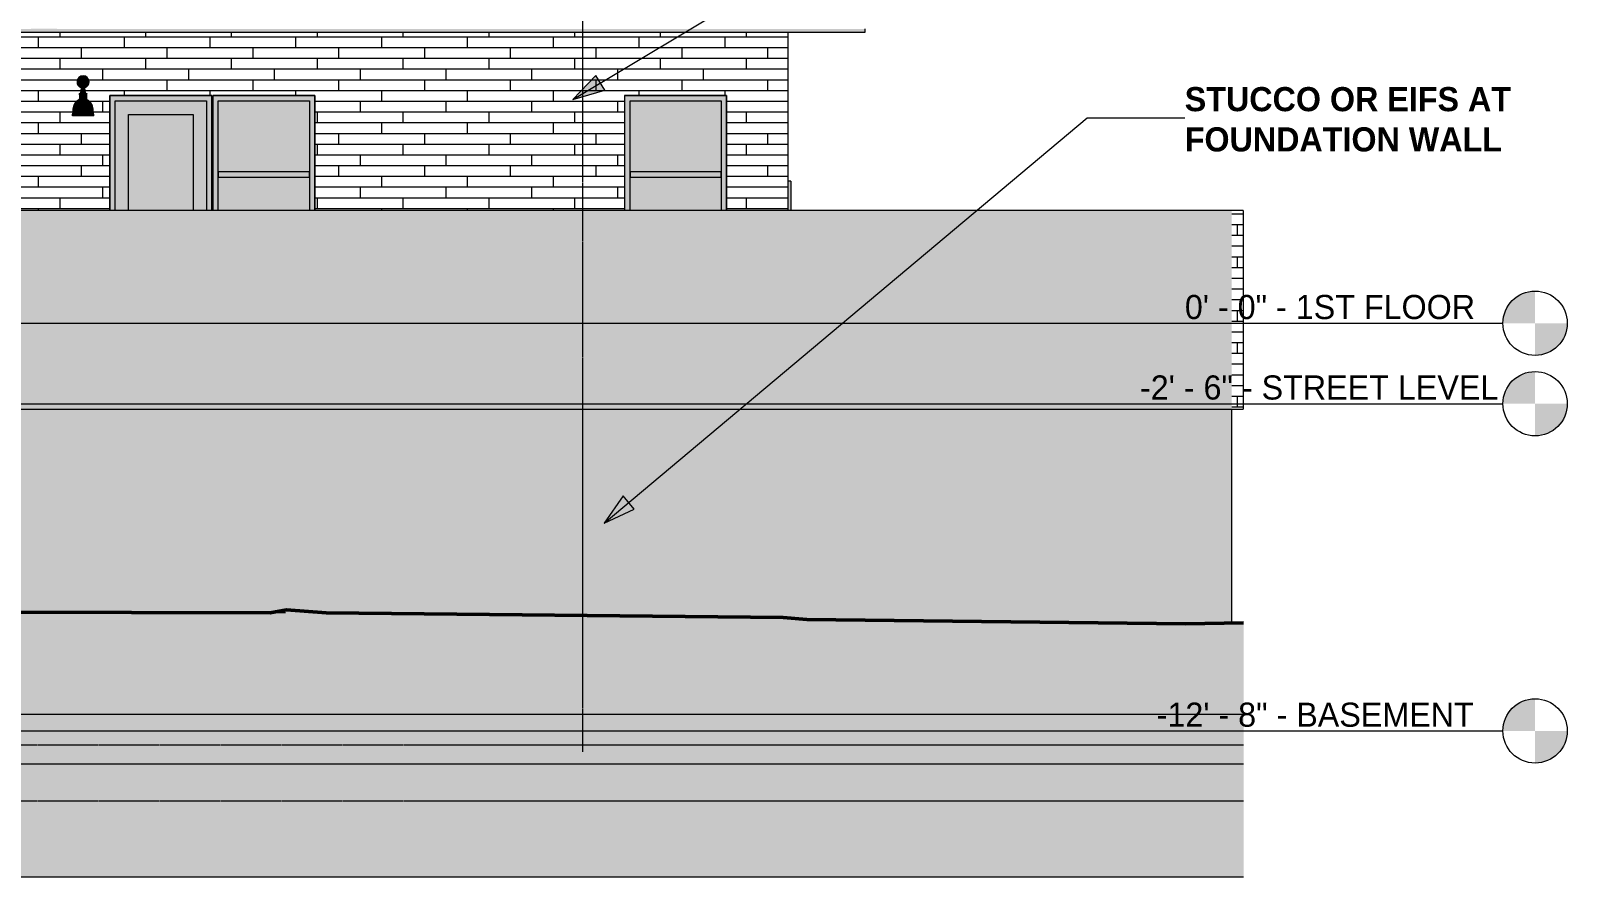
# Model space of a CAD drawing. Header units: inches. Extents: x -4178 to 1394, y -264 to 630.
# Drawn here: x -2379 to -1806, y -207 to 109 of the extents above; entities that cross this region are included whole.
import ezdxf

# ---------------------------------------------------------------- set-up
doc = ezdxf.new("R2010")
doc.units = ezdxf.units.IN
doc.header["$MEASUREMENT"] = 0
doc.linetypes.add('Aligning Line 1_8_', pattern=[0.25, 0.125, -0.125])
doc.linetypes.add('Grid Line 1_2_', pattern=[0.875, 0.5, -0.125, 0.125, -0.125])
for name, color, linetype, lineweight in [('0-1', 7, 'Continuous', 5), ('0-2', 165, 'Continuous', 5), ('A-CLNG-1', 13, 'Continuous', 5), ('A-CLNG-2', 13, 'Continuous', 9), ('A-FLOR-LEVL', 51, 'Continuous', 9), ('A-FLOR-LEVL-1', 51, 'Grid Line 1_2_', 9), ('A-FLOR-LEVL-2', 147, 'Continuous', 9), ('A-GENM', 5, 'Continuous', 9), ('A-GLAZ-1', 151, 'Continuous', 9), ('A-WALL-2', 113, 'Continuous', 9), ('A-WALL-PATT-1', 111, 'Continuous', 9), ('C-TOPO', 7, 'Continuous', 9), ('C-TOPO-1', 250, 'Continuous', 50), ('E-LITE-EQPM', 33, 'Continuous', 9), ('G-ANNO-SYMB', 111, 'Aligning Line 1_8_', 9), ('G-ANNO-SYMB-1', 147, 'Aligning Line 1_8_', 9), ('G-ANNO-TEXT', 231, 'Continuous', 9), ('S-FNDN', 32, 'Continuous', 13), ('S-FNDN-2', 32, 'Continuous', 9), ('S-GRID-1', 1, 'Grid Line 1_2_', 9)]:
    doc.layers.add(name, color=color, linetype=linetype, lineweight=lineweight)
doc.styles.add('Century Gothic', font='ufonts.com_century-gothic.ttf', dxfattribs={"height": 9})
doc.styles.add('Century Gothic_B', font='GOTHICB.TTF', dxfattribs={"height": 9})
pattern_1 = [(0, (-1929.199, 0.8), (0, 4), []), (90, (-1929.199, 0.8), (-8, 8), [4, -28]), (90, (-1913.199, 4.8), (-8, 8), [4, -28])]

# ---------------------------------------------------------------- blocks, each defined once
blk = doc.blocks.new('CTR  - Topography_rvt-1-BUILDING ELEVATION - WEST')
at = {"layer": 'C-TOPO'}
h = blk.add_hatch(dxfattribs=at)
h.set_pattern_fill('FP_6', color=256, style=0, pattern_type=2)
h.set_pattern_definition([(0, (-2936.56, 0), (24, 24), [24, -24]), (0, (-2936.56, 9), (24, 24), [24, -24]), (0, (-2936.56, 18), (24, 24), [24, -24]), (90, (-2933.56, 21), (-24, 24), [24, -24]), (90, (-2924.56, 21), (-24, 24), [24, -24]), (90, (-2915.56, 21), (-24, 24), [24, -24])])
h.paths.add_polyline_path([(-3091.63, -206.57), (-1926.91, -206.57), (-1926.91, -111.74), (-1948.54, -112.02), (-2089.83, -110.5), (-2098.67, -109.67), (-2269.1, -108), (-2283.86, -106.82), (-2289.99, -108), (-2516.29, -107.4), (-2640, -107.55), (-2645.4, -108), (-2730.41, -108), (-2736.58, -107.45), (-2865.63, -107.32), (-3028.03, -105.51), (-3133.52, -105.67), (-3191.84, -108), (-3208.83, -104.64), (-3243.43, -102.17), (-3381.47, -93.2), (-3477.77, -108), (-3552.41, -102.42), (-3643.76, -108), (-3681.9, -102.54), (-3912.57, -3.08), (-3919.57, 0), (-3932.13, 0), (-3985.01, -3.27), (-3985.01, -206.57), (-3133.45, -206.57)], flags=0)
for p, q in [((-1927.07, 0), (-1926.91, 0)), ((-1927.07, 0), (-1926.91, 0)), ((-1926.91, 0), (-1927.07, 0)), ((-2289.85, -107.97), (-2669.64, -106.27)), ((-2289.99, -108), (-2513.66, -107.4)), ((-2283.86, -106.82), (-2289.99, -108)), ((-2284.22, -108), (-2289.99, -108)), ((-2269.1, -108), (-2283.86, -106.82)), ((-2098.67, -109.67), (-2269.1, -108)), ((-2098.67, -109.67), (-2089.83, -110.5)), ((-2081.75, -110.59), (-2098.67, -109.67)), ((-2089.83, -110.5), (-1948.54, -112.02)), ((-2087.79, -110.63), (-2089.83, -110.5)), ((-1926.91, -111.74), (-1948.54, -112.02))]:
    blk.add_line(p, q, dxfattribs=at)
at = {"layer": 'C-TOPO-1'}
for p, q in [((-2289.99, -108), (-2513.66, -107.4)), ((-2283.86, -106.82), (-2289.99, -108)), ((-2269.1, -108), (-2283.86, -106.82)), ((-2098.67, -109.67), (-2269.1, -108)), ((-2089.83, -110.5), (-2098.67, -109.67)), ((-1948.54, -112.02), (-2089.83, -110.5)), ((-1926.91, -111.74), (-1948.54, -112.02))]:
    blk.add_line(p, q, dxfattribs=at)
blk = doc.blocks.new('Level - Level Head - Circle-50818-BUILDING ELEVATION - WEST')
at = {"layer": 'A-FLOR-LEVL'}
h = blk.add_hatch(color=256, dxfattribs=at)
edge = h.paths.add_edge_path(flags=0)
edge.add_line((-1818.2, 0), (-1830.2, 0))
edge.add_arc((-1818.2, 0), 12, 90, 180, ccw=False)
edge.add_line((-1818.2, 12), (-1818.2, 0))
h = blk.add_hatch(color=256, dxfattribs=at)
edge = h.paths.add_edge_path(flags=0)
edge.add_line((-1818.2, -12), (-1818.2, 0))
edge.add_line((-1818.2, 0), (-1806.2, 0))
edge.add_arc((-1818.2, 0), 12, 270, 360, ccw=False)
at = {"layer": 'A-FLOR-LEVL-2'}
blk.add_circle((-1818.2, 0), 12, dxfattribs=at)
blk = doc.blocks.new('CTR - 1st Phase - Common Walls_rvt-1-BUILDING ELEVATION - WEST')
at = {"layer": 'A-FLOR-LEVL-1'}
for p, q in [((-4168.71, 0), (-1830.2, 0)), ((-4168.71, -30), (-1830.2, -30)), ((-4168.71, -152), (-1830.2, -152))]:
    blk.add_line(p, q, dxfattribs=at)
at = {"layer": 'G-ANNO-SYMB-1'}
for p, q in [((-1926.91, -145.84), (-4071.96, -145.84)), ((-1926.91, -164.42), (-4072, -164.42))]:
    blk.add_line(p, q, dxfattribs=at)
at = {"layer": '0-2'}
for p in [(0, 0), (0, -30), (0, -152)]:
    blk.add_blockref('Level - Level Head - Circle-50818-BUILDING ELEVATION - WEST', p, dxfattribs=at)
at = {"layer": 'A-FLOR-LEVL', "char_height": 9, "attachment_point": 1, "style": 'Century Gothic'}
for s, insert, width in [('0\' - 0" - 1ST FLOOR', (-1948.81, 10.55), 129.987), ('-2\' - 6" - STREET LEVEL', (-1965.55, -19.45), 150.288), ('-12\' - 8" - BASEMENT', (-1959.32, -141.45), 142.713)]:
    blk.add_mtext(s, dxfattribs=dict(at, insert=insert, width=width))
blk = doc.blocks.new('CTR - 1st Phase -Stairs _ Elevators_rvt-1-BUILDING ELEVATION - WEST')
at = {"layer": 'A-FLOR-LEVL-1'}
for p, q in [((-4168.71, 0), (-1830.2, 0)), ((-4168.71, -30), (-1830.2, -30)), ((-4168.71, -152), (-1830.2, -152))]:
    blk.add_line(p, q, dxfattribs=at)
at = {"layer": 'G-ANNO-SYMB-1'}
blk.add_line((-1926.91, -206.49), (-4071.96, -206.49), dxfattribs=at)
at = {"layer": '0-2'}
for p in [(0, 0), (0, -30), (0, -152)]:
    blk.add_blockref('Level - Level Head - Circle-50818-BUILDING ELEVATION - WEST', p, dxfattribs=at)
at = {"layer": 'A-FLOR-LEVL', "char_height": 9, "attachment_point": 1, "style": 'Century Gothic'}
for s, insert, width in [('0\' - 0" - 1ST FLOOR', (-1948.81, 10.55), 129.987), ('-2\' - 6" - STREET LEVEL', (-1965.55, -19.45), 150.288), ('-12\' - 8" - BASEMENT', (-1959.32, -141.45), 142.713)]:
    blk.add_mtext(s, dxfattribs=dict(at, insert=insert, width=width))
blk = doc.blocks.new('_THE_ WINDOW _ DOOR - Door - 1st Floor-2480459-BUILDING ELEVATION - WEST')
at = {"layer": 'A-GLAZ-1'}
for points in [[(-3288.54, 42), (-3288.54, 82.88), (-3254.51, 82.88), (-3254.51, 42), (-3252.51, 42), (-3252.51, 84.88), (-3290.54, 84.88), (-3290.54, 42), (-3289.53, 42)], [(-3283.54, 42), (-3283.54, 77.88), (-3259.51, 77.88), (-3259.51, 42), (-3254.51, 42), (-3254.51, 82.88), (-3288.54, 82.88), (-3288.54, 42), (-3285.82, 42)], [(-3267.59, 42), (-3259.51, 42), (-3259.51, 77.88), (-3283.54, 77.88), (-3283.54, 42)]]:
    blk.add_hatch(color=256, dxfattribs=at).paths.add_polyline_path(points, flags=0)
for p, q in [((-3252.51, 84.88), (-3290.54, 84.88)), ((-3290.54, 84.88), (-3290.54, 42)), ((-3288.54, 42), (-3288.54, 82.88)), ((-3288.54, 82.88), (-3254.51, 82.88)), ((-3254.51, 82.88), (-3254.51, 42)), ((-3252.51, 42), (-3252.51, 84.88)), ((-3283.54, 42), (-3283.54, 77.88)), ((-3283.54, 77.88), (-3259.51, 77.88)), ((-3259.51, 77.88), (-3259.51, 42))]:
    blk.add_line(p, q, dxfattribs=at)
blk = doc.blocks.new('_THE_ WINDOW _ DOOR - Window - 1st Floor-2480460-BUILDING ELEVATION - WEST')
at = {"layer": 'A-GLAZ-1'}
for points in [[(-2846.94, 42), (-2846.94, 82.88), (-2812.91, 82.88), (-2812.91, 42), (-2810.91, 42), (-2810.91, 84.88), (-2848.94, 84.88), (-2848.94, 42), (-2847.93, 42)], [(-2812.91, 54.5), (-2812.91, 56.5), (-2846.94, 56.5), (-2846.94, 54.5), (-2818.56, 54.5)]]:
    blk.add_hatch(color=256, dxfattribs=at).paths.add_polyline_path(points, flags=0)
h = blk.add_hatch(color=256, dxfattribs=at)
h.paths.add_polyline_path([(-2812.91, 42), (-2812.91, 54.5), (-2846.94, 54.5), (-2846.94, 42)], flags=0)
h.paths.add_polyline_path([(-2839.29, 56.5), (-2812.91, 56.5), (-2812.91, 82.88), (-2846.94, 82.88), (-2846.94, 56.5)], flags=0)
for p, q in [((-2810.91, 84.88), (-2848.94, 84.88)), ((-2848.94, 84.88), (-2848.94, 42)), ((-2846.94, 42), (-2846.94, 82.88)), ((-2846.94, 82.88), (-2812.91, 82.88)), ((-2812.91, 82.88), (-2812.91, 42)), ((-2810.91, 42), (-2810.91, 84.88)), ((-2846.94, 56.5), (-2846.94, 54.5)), ((-2812.91, 56.5), (-2846.94, 56.5)), ((-2846.94, 54.5), (-2812.91, 54.5)), ((-2812.91, 54.5), (-2812.91, 56.5))]:
    blk.add_line(p, q, dxfattribs=at)
blk = doc.blocks.new('VISA-OW2400-02-SASS - OW2400-L30K-MVOLT-2031435-BUILDING ELEVATION - WEST')
at = {"layer": 'E-LITE-EQPM'}
h = blk.add_hatch(color=256, dxfattribs=at)
h.paths.add_polyline_path([(-2359.14, 87.83), (-2358.61, 88.05), (-2358.15, 88.41), (-2357.79, 88.88), (-2357.56, 89.42), (-2357.51, 90.15), (-2357.56, 90.58), (-2357.79, 91.13), (-2358.15, 91.59), (-2358.61, 91.95), (-2359.15, 92.17), (-2359.74, 92.25), (-2360.32, 92.17), (-2360.86, 91.95), (-2361.33, 91.59), (-2361.68, 91.13), (-2361.91, 90.58), (-2361.99, 90), (-2361.91, 89.42), (-2361.68, 88.88), (-2361.33, 88.41), (-2360.86, 88.05), (-2360.33, 87.83), (-2360.12, 89.24), (-2360.46, 89.55), (-2360.5, 89.68), (-2360.52, 89.69), (-2360.57, 90.05), (-2360.48, 90.32), (-2360.46, 90.37), (-2360.45, 90.44), (-2360.15, 90.73), (-2360.05, 90.75), (-2359.89, 90.85), (-2359.88, 90.79), (-2359.82, 90.77), (-2359.74, 90.71), (-2359.67, 90.77), (-2359.73, 90.79), (-2359.64, 90.85), (-2359.4, 90.71), (-2359.48, 90.83), (-2359.33, 90.75), (-2359.18, 90.65), (-2359.03, 90.46), (-2358.92, 90.19), (-2358.9, 90.01), (-2358.97, 89.66), (-2359.03, 89.63), (-2359.12, 89.41), (-2359.2, 89.35), (-2359.37, 89.22), (-2359.15, 87.89)], flags=0)
h.paths.add_polyline_path([(-2359.74, 90.77), (-2359.84, 90.79), (-2359.8, 90.87), (-2359.74, 90.77)], flags=0)
for points in [[(-2359.84, 85.93), (-2359.74, 85.93), (-2359.74, 89.22), (-2360.1, 89.22), (-2360.61, 85.93), (-2359.92, 85.93)], [(-2359.46, 89.22), (-2359.37, 89.22), (-2359.05, 89.53), (-2359.01, 89.67), (-2358.97, 89.67), (-2358.9, 89.82), (-2358.9, 90.01), (-2358.92, 90.19), (-2359.05, 90.5), (-2359.18, 90.65), (-2359.4, 90.8), (-2359.48, 90.81), (-2359.48, 90.75), (-2359.69, 90.84), (-2359.74, 90.77), (-2359.64, 90.77), (-2359.74, 90.67), (-2359.74, 89.22), (-2359.47, 89.22)], [(-2359.64, 85.93), (-2358.84, 85.93), (-2359.4, 89.22), (-2359.74, 89.22), (-2359.74, 85.93)], [(-2362.34, 77.98), (-2359.74, 77.98), (-2359.74, 80.85), (-2363.13, 80.85), (-2363.43, 79.24), (-2363.48, 78.13), (-2363.49, 77.98), (-2362.43, 77.98)], [(-2362.72, 80.85), (-2359.74, 80.85), (-2359.74, 83.41), (-2361.19, 83.41), (-2362.07, 82.8), (-2362.78, 81.93), (-2363.13, 80.85), (-2362.77, 80.85)], [(-2360.07, 85.29), (-2359.74, 85.29), (-2359.74, 85.54), (-2361.19, 85.54), (-2361.19, 85.29), (-2360.08, 85.29)], [(-2360.46, 83.41), (-2359.74, 83.41), (-2359.75, 83.66), (-2361.19, 83.66), (-2361.19, 83.41), (-2360.5, 83.41)], [(-2360.54, 83.72), (-2359.74, 83.72), (-2359.74, 85.22), (-2361.12, 85.22), (-2361.09, 83.72), (-2360.68, 83.72)], [(-2360.08, 85.54), (-2359.74, 85.54), (-2359.74, 85.65), (-2359.74, 85.67), (-2359.74, 85.7), (-2360.74, 85.67), (-2360.74, 85.65), (-2361.03, 85.62), (-2361.09, 85.54), (-2360.1, 85.54)], [(-2359.74, 85.22), (-2359.74, 85.29), (-2360.99, 85.29), (-2360.93, 85.22), (-2359.99, 85.22)], [(-2360.06, 83.66), (-2359.74, 83.67), (-2359.74, 83.72), (-2360.93, 83.72), (-2360.94, 83.66), (-2360.08, 83.66)], [(-2360.63, 85.74), (-2360.51, 85.73), (-2360.49, 85.71), (-2360.29, 85.72), (-2360.1, 85.72), (-2359.9, 85.7), (-2359.74, 85.73), (-2359.74, 85.93), (-2360.64, 85.93), (-2360.69, 85.82), (-2360.61, 85.81)], [(-2358.84, 85.7), (-2358.84, 85.74), (-2358.85, 85.77), (-2358.84, 85.8), (-2358.79, 85.8), (-2358.75, 85.8), (-2358.84, 85.93), (-2359.74, 85.93), (-2359.74, 85.7), (-2359.35, 85.71), (-2359.16, 85.72), (-2358.98, 85.72), (-2358.87, 85.71)], [(-2358.44, 85.54), (-2358.38, 85.54), (-2358.48, 85.64), (-2359.74, 85.7), (-2359.74, 85.67), (-2359.74, 85.65), (-2359.74, 85.54), (-2358.45, 85.54)], [(-2359.37, 85.29), (-2358.29, 85.29), (-2358.29, 85.54), (-2359.74, 85.54), (-2359.72, 85.29), (-2359.39, 85.29)], [(-2359.3, 85.22), (-2358.54, 85.22), (-2358.48, 85.29), (-2359.74, 85.29), (-2359.74, 85.22), (-2359.37, 85.22)], [(-2358.48, 83.72), (-2358.35, 83.72), (-2358.35, 85.22), (-2359.74, 85.22), (-2359.74, 83.72), (-2358.54, 83.72)], [(-2359.74, 83.66), (-2358.48, 83.66), (-2358.54, 83.72), (-2359.74, 83.72)], [(-2358.34, 83.41), (-2358.29, 83.41), (-2358.29, 83.66), (-2359.74, 83.66), (-2359.74, 83.41), (-2358.38, 83.41)], [(-2357.91, 80.85), (-2356.34, 80.85), (-2356.75, 82.01), (-2357.54, 82.91), (-2358.34, 83.41), (-2359.74, 83.41), (-2359.74, 80.85), (-2358.1, 80.85)], [(-2357.91, 77.98), (-2355.99, 77.98), (-2356.01, 78.79), (-2356.09, 79.6), (-2356.34, 80.85), (-2359.74, 80.85), (-2359.74, 77.98), (-2358.13, 77.98)], [(-2362.22, 77.38), (-2359.74, 77.38), (-2359.74, 77.98), (-2363.73, 77.98), (-2363.73, 77.38), (-2362.34, 77.38)], [(-2357.91, 77.38), (-2355.74, 77.38), (-2355.74, 77.98), (-2359.74, 77.98), (-2359.74, 77.38), (-2358.1, 77.38)]]:
    blk.add_hatch(color=256, dxfattribs=at).paths.add_polyline_path(points, flags=0)
h = blk.add_hatch(color=256, dxfattribs=at)
h.paths.add_polyline_path([(-2360.01, 89.22), (-2359.74, 89.22), (-2359.74, 90.71), (-2359.89, 90.79), (-2359.92, 90.79), (-2359.92, 90.84), (-2360.05, 90.79), (-2360.08, 90.79), (-2360.48, 90.41), (-2360.48, 90.32), (-2360.54, 90.22), (-2360.56, 89.97), (-2360.5, 89.68), (-2360.47, 89.65), (-2360.46, 89.54), (-2360.1, 89.22), (-2360.01, 89.22)], flags=0)
h.paths.add_polyline_path([(-2359.74, 90.77), (-2359.8, 90.87), (-2359.84, 90.79), (-2359.74, 90.77)], flags=0)
for p, q in [((-2360.16, 89.22), (-2360.68, 85.93)), ((-2359.74, 89.22), (-2360.1, 89.22)), ((-2359.37, 89.22), (-2359.74, 89.22)), ((-2358.79, 85.93), (-2359.31, 89.22)), ((-2361.19, 85.54), (-2361.19, 85.29)), ((-2359.74, 85.54), (-2361.19, 85.54)), ((-2361.19, 85.29), (-2361.12, 85.22)), ((-2359.74, 85.29), (-2361.19, 85.29)), ((-2361.12, 83.72), (-2361.19, 83.66)), ((-2361.19, 83.66), (-2361.19, 83.41)), ((-2359.74, 83.66), (-2361.19, 83.66)), ((-2359.74, 83.41), (-2361.19, 83.41)), ((-2361.12, 85.22), (-2361.12, 83.72)), ((-2359.74, 85.22), (-2361.12, 85.22)), ((-2359.74, 83.72), (-2361.12, 83.72)), ((-2359.74, 85.7), (-2360.85, 85.7)), ((-2360.68, 85.7), (-2360.42, 85.7)), ((-2359.74, 85.93), (-2360.64, 85.93)), ((-2358.84, 85.93), (-2359.74, 85.93)), ((-2358.62, 85.7), (-2359.74, 85.7)), ((-2358.48, 85.54), (-2359.74, 85.54)), ((-2358.29, 85.29), (-2359.74, 85.29)), ((-2358.35, 85.22), (-2359.74, 85.22)), ((-2358.35, 83.72), (-2359.74, 83.72)), ((-2358.29, 83.66), (-2359.74, 83.66)), ((-2358.29, 83.41), (-2359.74, 83.41)), ((-2359.05, 85.7), (-2358.62, 85.7)), ((-2358.29, 85.54), (-2358.41, 85.54)), ((-2358.35, 85.22), (-2358.29, 85.29)), ((-2358.35, 83.72), (-2358.35, 85.22)), ((-2358.29, 83.66), (-2358.35, 83.72)), ((-2358.29, 85.29), (-2358.29, 85.54)), ((-2358.29, 83.41), (-2358.29, 83.66)), ((-2363.79, 77.98), (-2363.79, 77.38)), ((-2363.73, 77.98), (-2359.74, 77.98)), ((-2359.74, 77.38), (-2363.73, 77.38)), ((-2359.74, 77.98), (-2355.74, 77.98)), ((-2355.74, 77.38), (-2359.74, 77.38)), ((-2355.68, 77.38), (-2355.68, 77.98))]:
    blk.add_line(p, q, dxfattribs=at)
at = {"layer": 'E-LITE-EQPM', "flags": 128}
for points in [[(-2360.16, 89.22), (-2360.19, 89.24), (-2360.22, 89.26), (-2360.25, 89.29), (-2360.28, 89.31), (-2360.3, 89.34), (-2360.33, 89.36), (-2360.36, 89.39), (-2360.38, 89.42), (-2360.4, 89.45), (-2360.42, 89.48), (-2360.44, 89.51), (-2360.46, 89.54), (-2360.48, 89.57), (-2360.5, 89.6), (-2360.51, 89.64), (-2360.53, 89.67), (-2360.54, 89.71), (-2360.55, 89.74), (-2360.56, 89.78), (-2360.57, 89.81), (-2360.58, 89.85), (-2360.58, 89.89), (-2360.58, 89.92), (-2360.59, 89.96), (-2360.59, 90), (-2360.59, 90.03), (-2360.59, 90.07), (-2360.58, 90.11), (-2360.58, 90.14), (-2360.57, 90.18), (-2360.56, 90.22), (-2360.55, 90.25), (-2360.54, 90.29), (-2360.53, 90.32), (-2360.52, 90.36), (-2360.5, 90.39), (-2360.49, 90.42), (-2360.47, 90.46), (-2360.45, 90.49), (-2360.43, 90.52), (-2360.41, 90.55), (-2360.39, 90.58), (-2360.36, 90.61), (-2360.34, 90.63), (-2360.31, 90.66), (-2360.28, 90.68), (-2360.26, 90.71), (-2360.23, 90.73), (-2360.2, 90.75), (-2360.17, 90.77), (-2360.14, 90.79), (-2360.1, 90.81), (-2360.07, 90.83), (-2360.04, 90.84), (-2360, 90.86), (-2359.97, 90.87), (-2359.93, 90.88), (-2359.9, 90.89), (-2359.86, 90.9), (-2359.83, 90.91), (-2359.79, 90.91), (-2359.75, 90.92), (-2359.74, 90.92)], [(-2359.74, 90.92), (-2359.7, 90.92), (-2359.66, 90.91), (-2359.63, 90.91), (-2359.59, 90.9), (-2359.55, 90.89), (-2359.52, 90.88), (-2359.48, 90.87), (-2359.45, 90.85), (-2359.42, 90.84), (-2359.38, 90.82), (-2359.35, 90.8), (-2359.32, 90.78), (-2359.29, 90.76), (-2359.26, 90.74), (-2359.23, 90.72), (-2359.2, 90.7), (-2359.17, 90.67), (-2359.15, 90.65), (-2359.12, 90.62), (-2359.1, 90.59), (-2359.08, 90.56), (-2359.05, 90.53), (-2359.03, 90.5), (-2359.01, 90.47), (-2359, 90.44), (-2358.98, 90.41), (-2358.96, 90.37), (-2358.95, 90.34), (-2358.94, 90.3), (-2358.92, 90.27), (-2358.91, 90.23), (-2358.91, 90.2), (-2358.9, 90.16), (-2358.89, 90.12), (-2358.89, 90.09), (-2358.89, 90.05), (-2358.88, 90.01), (-2358.89, 89.98), (-2358.89, 89.94), (-2358.89, 89.9), (-2358.89, 89.87), (-2358.9, 89.83), (-2358.91, 89.79), (-2358.92, 89.76), (-2358.93, 89.72), (-2358.94, 89.69), (-2358.95, 89.65), (-2358.97, 89.62), (-2358.98, 89.59), (-2359, 89.55), (-2359.02, 89.52), (-2359.04, 89.49), (-2359.06, 89.46), (-2359.08, 89.43), (-2359.11, 89.4), (-2359.13, 89.38), (-2359.16, 89.35), (-2359.18, 89.32), (-2359.21, 89.3), (-2359.24, 89.28), (-2359.27, 89.25), (-2359.3, 89.23), (-2359.31, 89.22)], [(-2363.54, 77.98), (-2363.48, 78.83), (-2363.38, 79.68), (-2363.25, 80.52), (-2363.19, 80.85)], [(-2363.19, 80.85), (-2363.16, 80.99), (-2363.12, 81.12), (-2363.08, 81.26), (-2363.03, 81.4), (-2362.98, 81.53), (-2362.92, 81.66), (-2362.86, 81.79), (-2362.79, 81.91), (-2362.72, 82.04), (-2362.64, 82.16), (-2362.56, 82.28), (-2362.48, 82.39), (-2362.38, 82.5), (-2362.29, 82.61), (-2362.19, 82.71), (-2362.09, 82.81), (-2361.98, 82.9), (-2361.87, 82.99), (-2361.75, 83.08), (-2361.63, 83.16), (-2361.51, 83.23), (-2361.39, 83.3), (-2361.26, 83.37), (-2361.19, 83.41)], [(-2361.19, 85.54), (-2361.17, 85.56), (-2361.16, 85.57), (-2361.15, 85.58), (-2361.14, 85.59), (-2361.12, 85.61), (-2361.11, 85.62), (-2361.09, 85.63), (-2361.08, 85.64), (-2361.06, 85.65), (-2361.05, 85.66), (-2361.03, 85.66), (-2361.01, 85.67), (-2361, 85.68), (-2360.98, 85.68), (-2360.96, 85.69), (-2360.94, 85.69), (-2360.93, 85.7), (-2360.91, 85.7), (-2360.91, 85.7)], [(-2360.91, 85.7), (-2360.9, 85.7), (-2360.89, 85.7), (-2360.88, 85.7), (-2360.87, 85.71), (-2360.86, 85.71), (-2360.85, 85.71), (-2360.84, 85.71), (-2360.84, 85.71), (-2360.83, 85.72), (-2360.82, 85.72), (-2360.81, 85.72), (-2360.8, 85.73), (-2360.79, 85.73), (-2360.79, 85.74), (-2360.78, 85.74), (-2360.77, 85.75), (-2360.77, 85.75), (-2360.76, 85.76), (-2360.75, 85.76), (-2360.75, 85.77), (-2360.74, 85.78), (-2360.73, 85.78), (-2360.73, 85.79), (-2360.72, 85.8), (-2360.72, 85.81), (-2360.71, 85.81), (-2360.71, 85.82), (-2360.7, 85.83), (-2360.7, 85.84), (-2360.7, 85.85), (-2360.69, 85.85), (-2360.69, 85.86), (-2360.69, 85.87), (-2360.69, 85.88), (-2360.68, 85.89), (-2360.68, 85.9), (-2360.68, 85.91), (-2360.68, 85.92), (-2360.68, 85.93), (-2360.68, 85.93)], [(-2358.79, 85.93), (-2358.79, 85.92), (-2358.79, 85.91), (-2358.79, 85.9), (-2358.79, 85.89), (-2358.79, 85.88), (-2358.78, 85.87), (-2358.78, 85.87), (-2358.78, 85.86), (-2358.78, 85.85), (-2358.77, 85.84), (-2358.77, 85.83), (-2358.77, 85.82), (-2358.76, 85.82), (-2358.76, 85.81), (-2358.75, 85.8), (-2358.75, 85.79), (-2358.74, 85.79), (-2358.74, 85.78), (-2358.73, 85.77), (-2358.72, 85.77), (-2358.72, 85.76), (-2358.71, 85.75), (-2358.7, 85.75), (-2358.69, 85.74), (-2358.69, 85.74), (-2358.68, 85.73), (-2358.67, 85.73), (-2358.66, 85.72), (-2358.66, 85.72), (-2358.65, 85.72), (-2358.64, 85.71), (-2358.63, 85.71), (-2358.62, 85.71), (-2358.61, 85.71), (-2358.6, 85.71), (-2358.6, 85.7), (-2358.59, 85.7), (-2358.58, 85.7), (-2358.57, 85.7), (-2358.57, 85.7)], [(-2358.57, 85.7), (-2358.55, 85.7), (-2358.53, 85.69), (-2358.51, 85.69), (-2358.5, 85.68), (-2358.48, 85.68), (-2358.46, 85.67), (-2358.44, 85.66), (-2358.43, 85.66), (-2358.41, 85.65), (-2358.4, 85.64), (-2358.38, 85.63), (-2358.37, 85.62), (-2358.35, 85.61), (-2358.34, 85.59), (-2358.33, 85.58), (-2358.31, 85.57), (-2358.3, 85.56), (-2358.29, 85.54), (-2358.29, 85.54)], [(-2358.29, 83.41), (-2358.16, 83.34), (-2358.03, 83.28), (-2357.91, 83.2), (-2357.79, 83.12), (-2357.67, 83.04), (-2357.56, 82.95), (-2357.45, 82.86), (-2357.34, 82.77), (-2357.24, 82.67), (-2357.14, 82.56), (-2357.05, 82.45), (-2356.96, 82.34), (-2356.88, 82.23), (-2356.8, 82.11), (-2356.72, 81.99), (-2356.65, 81.86), (-2356.58, 81.74), (-2356.52, 81.61), (-2356.47, 81.47), (-2356.42, 81.34), (-2356.38, 81.2), (-2356.34, 81.07), (-2356.3, 80.93), (-2356.29, 80.85)], [(-2356.29, 80.85), (-2356.14, 80), (-2356.03, 79.16), (-2355.95, 78.3), (-2355.93, 77.98)]]:
    blk.add_lwpolyline(points, dxfattribs=at)
at = {"layer": 'E-LITE-EQPM'}
for start, end in [(360, 180), (180, 254.74539), (285.25461, 360)]:
    blk.add_arc((-2359.74, 90), 2.25, start, end, dxfattribs=at)
blk = doc.blocks.new('V-Series_EWC4_SPVU_RFA_2015 - 1ST FLOOR-V23-BUILDING ELEVATION - WEST')
at = {"layer": 'A-GENM'}
blk.add_hatch(color=256, dxfattribs=at).paths.add_polyline_path([(-2096.82, 42), (-2095.82, 42), (-2095.82, 53), (-2096.82, 53), (-2096.82, 51.56)], flags=0)
for q in [(-2096.82, 53), (-2095.82, 42)]:
    blk.add_line((-2095.82, 53), q, dxfattribs=at)

msp = doc.modelspace()

# ---------------------------------------------------------------- hatches: boundary and pattern name
at = {"layer": 'A-CLNG-1'}
msp.add_hatch(color=256, dxfattribs=at).paths.add_polyline_path([(-2128.0145, 108.375), (-2068.1737, 108.375), (-2068.1737, 109.75), (-2369.4362, 109.75), (-2369.4362, 109.875), (-2379.1862, 109.875), (-2379.1862, 109.75), (-2522.9737, 109.75), (-2522.9737, 108.375), (-2195.0485, 108.375)], flags=0)
at = {"layer": 'A-WALL-PATT-1'}
h = msp.add_hatch(dxfattribs=at)
h.set_pattern_fill('FP_20', color=256, style=0, pattern_type=2)
h.set_pattern_definition([(0, (-2520.324, -29.2), (0, 4), []), (90, (-2520.324, -29.2), (-8, 8), [4, -28]), (90, (-2504.324, -25.2), (-8, 8), [4, -28])])
h.paths.add_polyline_path([(-2520.3237, 42), (-2445.7362, 42), (-2445.7362, 84.875), (-2407.7112, 84.875), (-2407.7112, 42), (-2349.7362, 42), (-2349.7362, 84.875), (-2311.7112, 84.875), (-2311.7112, 42), (-2311.3362, 42), (-2311.3362, 84.875), (-2273.3112, 84.875), (-2273.3112, 42), (-2157.7362, 42), (-2157.7362, 84.875), (-2119.7112, 84.875), (-2119.7112, 42), (-2096.8237, 42), (-2096.8237, 108.375), (-2520.3237, 108.375), (-2520.3237, 68.5161)], flags=0)
h.paths.add_polyline_path([(-2359.263, 85.7022), (-2359.6868, 85.7091), (-2359.4611, 85.7022), (-2359.2642, 85.7022)], flags=0)
h.paths.add_polyline_path([(-2356.3415, 77.384), (-2363.7313, 77.384), (-2363.7313, 77.9781), (-2363.4851, 77.9781), (-2363.4288, 79.2383), (-2363.4131, 79.4177), (-2363.0329, 81.1541), (-2362.724, 82.0113), (-2361.9525, 82.8954), (-2361.1853, 83.4062), (-2361.1853, 83.6562), (-2360.9912, 83.6562), (-2360.9327, 83.7238), (-2361.1178, 83.7238), (-2361.0883, 85.2238), (-2360.9327, 85.2238), (-2361.0252, 85.2913), (-2361.1853, 85.2913), (-2361.1853, 85.5413), (-2361.0883, 85.5413), (-2360.9912, 85.6382), (-2360.3163, 85.7222), (-2360.4873, 85.7102), (-2360.5047, 85.744), (-2360.5306, 85.7609), (-2360.6265, 85.744), (-2360.6352, 85.8142), (-2360.6878, 85.815), (-2360.6352, 85.9275), (-2360.3278, 87.8305), (-2360.8612, 88.0514), (-2361.3272, 88.409), (-2361.6848, 88.875), (-2361.9096, 89.4177), (-2361.9862, 90), (-2361.8807, 90.652), (-2361.6848, 91.125), (-2361.3272, 91.591), (-2360.8612, 91.9486), (-2360.3186, 92.1733), (-2359.7362, 92.25), (-2359.1539, 92.1733), (-2358.6112, 91.9486), (-2358.1452, 91.591), (-2357.7877, 91.125), (-2357.5629, 90.5823), (-2357.4862, 90), (-2357.5629, 89.4177), (-2357.7877, 88.875), (-2358.1452, 88.409), (-2358.6112, 88.0514), (-2359.1441, 87.8267), (-2358.7945, 85.8669), (-2358.7945, 85.7994), (-2358.8911, 85.7967), (-2358.8911, 85.751), (-2358.8989, 85.7091), (-2359.2385, 85.707), (-2359.0455, 85.702), (-2358.4472, 85.6186), (-2358.3547, 85.5413), (-2358.2871, 85.5413), (-2358.2871, 85.2913), (-2358.4813, 85.2913), (-2358.5398, 85.2238), (-2358.3547, 85.2238), (-2358.3842, 83.7238), (-2358.5398, 83.7238), (-2358.4438, 83.6562), (-2358.2871, 83.6562), (-2358.2871, 83.4062), (-2357.4111, 82.8113), (-2356.6917, 81.926), (-2356.3028, 80.662), (-2356.0594, 79.4177), (-2355.9874, 77.9781), (-2355.7412, 77.9781), (-2355.7412, 77.384), (-2356.3028, 77.384)], flags=0)
h = msp.add_hatch(dxfattribs=at)
h.set_pattern_fill('FP_9', color=256, style=0, pattern_type=2)
h.set_pattern_definition(pattern_1)
h.paths.add_polyline_path([(-3830.5683, -32), (-1931.3237, -32), (-1931.3237, 42), (-3830.8076, 42), (-3830.8076, -31.4408)], flags=0)
h = msp.add_hatch(dxfattribs=at)
h.set_pattern_fill('FP_9', color=256, style=0, pattern_type=2)
h.set_pattern_definition(pattern_1)
h.paths.add_polyline_path([(-1931.3237, -32), (-1927.0737, -32), (-1927.0737, 42), (-1931.3237, 42), (-1931.3237, -23.1799)], flags=0)
at = {"layer": 'G-ANNO-TEXT'}
for points in [[(-2177.122, 83.4775), (-2165.1723, 86.8749), (-2168.4719, 92.3946)], [(-2165.4019, -74.5777), (-2154.1419, -69.3286), (-2158.275, -64.4019)]]:
    msp.add_hatch(color=256, dxfattribs=at).paths.add_polyline_path(points, flags=0)
at = {"layer": 'S-FNDN'}
h = msp.add_hatch(color=256, dxfattribs=at)
h.paths.add_polyline_path([(-1948.5427, -112.015), (-1931.3237, -111.7929), (-1931.3237, -32), (-3819.3237, -32), (-3819.3237, -41.2371), (-3704.7996, -89.76), (-3493.0457, -94.1174), (-3486.0919, -93.6928), (-3475.6075, -94.4762), (-3474.3277, -89.5532), (-3438.0984, -97.4358), (-3420.5474, -99.2058), (-3381.474, -93.2007), (-3255.865, -101.3614), (-3208.8324, -100.5348), (-3205.9876, -100.4209), (-3201.4363, -100.4143), (-2706.8159, -105.9278), (-2701.2447, -105.9334), (-2697.323, -106.283), (-2680.1875, -106.578), (-2676.6872, -106.2888), (-2660.9431, -106.3098), (-2289.8533, -107.9744), (-2283.8573, -106.8218), (-2269.0978, -108), (-2098.671, -109.6709), (-2081.7459, -110.5868), (-2020.3577, -111.245)], flags=0)
h.paths.add_polyline_path([(-2697.8035, -92), (-2730.3237, -92), (-2730.3237, -56), (-2694.3237, -56), (-2694.3237, -92)], flags=0)
h.paths.add_polyline_path([(-2764.8375, -92), (-2790.3237, -92), (-2790.3237, -56), (-2754.3237, -56), (-2754.3237, -92)], flags=0)
h.paths.add_polyline_path([(-2670.3237, -92), (-2670.3237, -56), (-2634.3237, -56), (-2634.3237, -92), (-2664.2865, -92)], flags=0)

# ---------------------------------------------------------------- linework, layer by layer
at = {"layer": 'A-CLNG-2'}
for p, q in [((-2068.1737, 109.75), (-2068.1737, 108.375)), ((-2068.1737, 108.375), (-2522.9737, 108.375))]:
    msp.add_line(p, q, dxfattribs=at)
at = {"layer": 'A-WALL-2'}
for p, q in [((-2096.8237, 42), (-2096.8237, 108.375)), ((-2349.7362, 84.875), (-2311.7112, 84.875)), ((-2349.7362, 42), (-2349.7362, 84.875)), ((-2311.7112, 84.875), (-2311.7112, 42)), ((-2311.3362, 84.875), (-2273.3112, 84.875)), ((-2311.3362, 42), (-2311.3362, 84.875)), ((-2273.3112, 84.875), (-2273.3112, 42)), ((-2157.7362, 84.875), (-2119.7112, 84.875)), ((-2157.7362, 42), (-2157.7362, 84.875)), ((-2119.7112, 84.875), (-2119.7112, 42)), ((-1927.0737, 42), (-3830.8076, 42)), ((-1927.0737, 42), (-1927.0737, -32)), ((-3830.5683, -32), (-1927.0737, -32))]:
    msp.add_line(p, q, dxfattribs=at)
at = {"layer": 'G-ANNO-SYMB'}
for p, q in [((-1926.9125, -157.3105), (-4072.0005, -157.3105)), ((-1926.9125, -178.2392), (-4072.0005, -178.2392))]:
    msp.add_line(p, q, dxfattribs=at)
at = {"layer": 'G-ANNO-TEXT'}
for p, q in [((-2177.122, 83.4775), (-1985.706, 197.9048)), ((-2168.4719, 92.3946), (-2177.122, 83.4775)), ((-2165.1723, 86.8749), (-2168.4719, 92.3946)), ((-2177.122, 83.4775), (-2165.1723, 86.8749)), ((-2165.4019, -74.5777), (-1985.2498, 76.5536)), ((-1985.2498, 76.5536), (-1948.8644, 76.5536)), ((-2158.275, -64.4019), (-2165.4019, -74.5777)), ((-2154.1419, -69.3286), (-2158.275, -64.4019)), ((-2165.4019, -74.5777), (-2154.1419, -69.3286))]:
    msp.add_line(p, q, dxfattribs=at)
at = {"layer": 'S-FNDN-2'}
msp.add_line((-1931.3237, -111.7929), (-1931.3237, -32), dxfattribs=at)
at = {"layer": 'S-GRID-1'}
msp.add_line((-2173.3237, -159.8356), (-2173.3237, 470.5), dxfattribs=at)

# ---------------------------------------------------------------- block references
at = {"layer": '0-1'}
for name in ['CTR - 1st Phase - Common Walls_rvt-1-BUILDING ELEVATION - WEST', 'CTR - 1st Phase -Stairs _ Elevators_rvt-1-BUILDING ELEVATION - WEST', 'CTR  - Topography_rvt-1-BUILDING ELEVATION - WEST']:
    msp.add_blockref(name, (0, 0), dxfattribs=at)
at = {"layer": 'A-GENM'}
msp.add_blockref('V-Series_EWC4_SPVU_RFA_2015 - 1ST FLOOR-V23-BUILDING ELEVATION - WEST', (0, 0), dxfattribs=at)
at = {"layer": 'A-GLAZ-1'}
for name, p in [('_THE_ WINDOW _ DOOR - Door - 1st Floor-2480459-BUILDING ELEVATION - WEST', (940.8, 0)), ('_THE_ WINDOW _ DOOR - Window - 1st Floor-2480460-BUILDING ELEVATION - WEST', (537.6, 0)), ('_THE_ WINDOW _ DOOR - Window - 1st Floor-2480460-BUILDING ELEVATION - WEST', (691.2, 0))]:
    msp.add_blockref(name, p, dxfattribs=at)
at = {"layer": 'E-LITE-EQPM'}
msp.add_blockref('VISA-OW2400-02-SASS - OW2400-L30K-MVOLT-2031435-BUILDING ELEVATION - WEST', (0, 0), dxfattribs=at)

# ---------------------------------------------------------------- texts
at = {"layer": 'G-ANNO-TEXT', "char_height": 9, "width": 142.41, "attachment_point": 1, "style": 'Century Gothic_B'}
for s, insert in [('STUCCO OR EIFS AT', (-1948.8644, 88.0584)), ('FOUNDATION WALL', (-1948.8644, 73.0584))]:
    msp.add_mtext(s, dxfattribs=dict(at, insert=insert))

doc.saveas('drawing.dxf')
